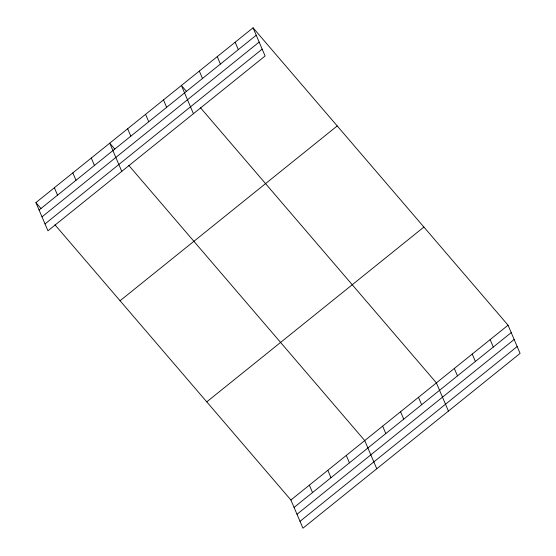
<?xml version="1.0" encoding="UTF-8"?>
<svg xmlns="http://www.w3.org/2000/svg" width="556" height="556" viewBox="0 0 556 556"><rect width="100%" height="100%" fill="white"/><g stroke="black" fill="none" stroke-linecap="round" stroke-linejoin="round"><path stroke-width="0.83" d="M253.063 27.8L265.094 55.996L47.941 230.796L35.918 202.599L253.063 27.8L508.059 325.204L520.082 353.401L302.937 528.2L290.906 500.004L54.988 224.839M39.08 210.015L256.226 35.216M42.006 216.868L259.152 42.075M45.015 223.936L262.168 49.136M120.061 300.74L337.214 125.941M206.762 401.856L423.908 227.063M290.906 500.004L508.059 325.204M294.068 507.419L511.221 332.62M296.994 514.279L514.147 339.48M300.011 521.34L517.156 346.548M186.455 91.372L181.402 85.485L193.432 113.681M200.48 107.732L436.397 382.889L448.428 411.086M114.793 149.057L109.747 143.163L121.771 171.366M128.818 165.41L364.736 440.574L376.766 468.771M35.918 202.599L40.963 208.486M490.142 339.626L493.304 347.041M472.225 354.047L475.394 361.463M454.315 368.468L457.477 375.884M418.48 397.311L421.65 404.726M400.57 411.732L403.732 419.148M235.153 42.221L238.315 49.637M382.653 426.153L385.815 433.569M217.236 56.642L220.398 64.058M199.319 71.064L202.481 78.479M346.284 455.427L349.446 462.842M327.825 470.286L330.987 477.701M163.492 99.906L166.654 107.322M309.365 485.145L312.528 492.56M145.575 114.327L148.737 121.743M127.658 128.742L130.827 136.164M91.288 158.022L94.45 165.438M72.829 172.881L75.991 180.297M54.37 187.74L57.539 195.156"/></g></svg>
